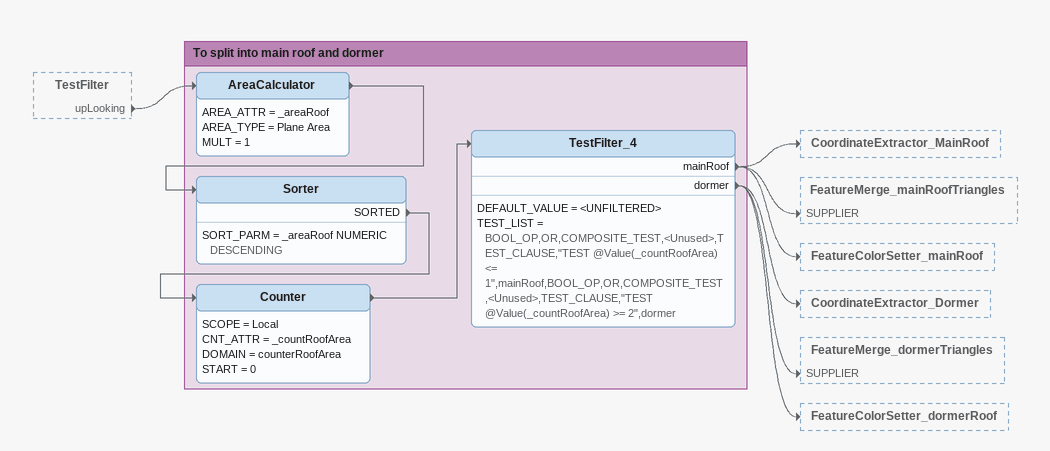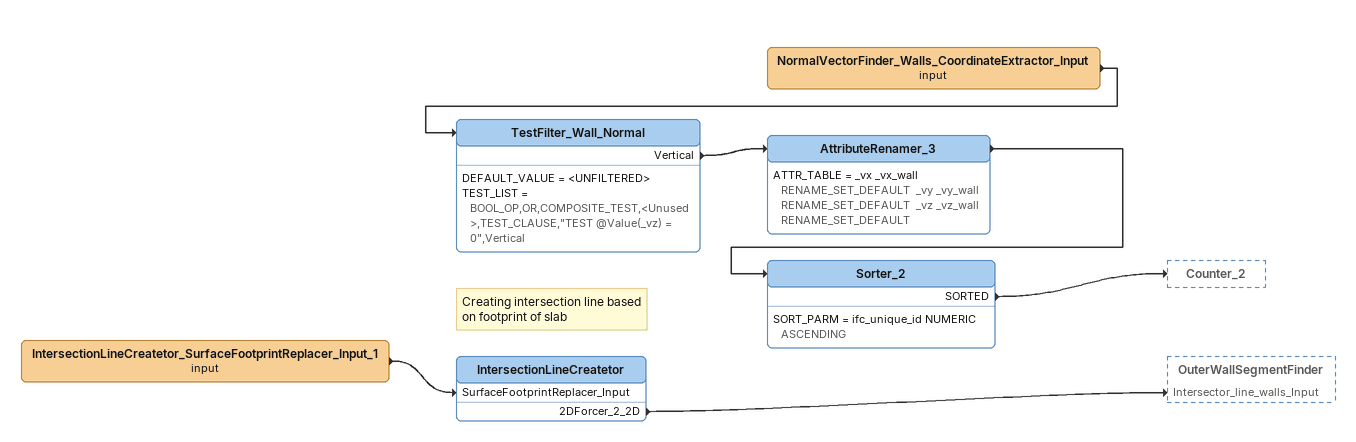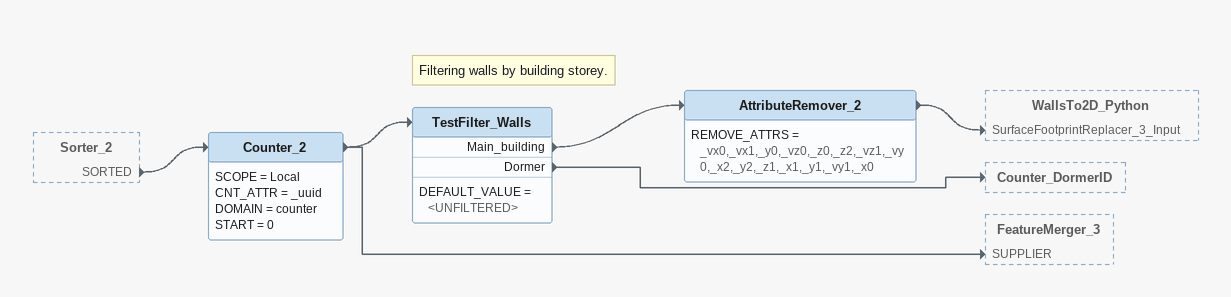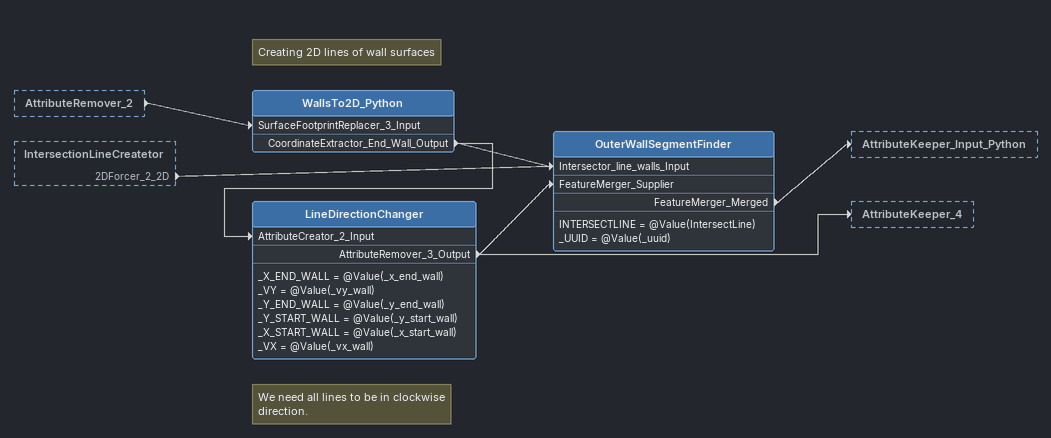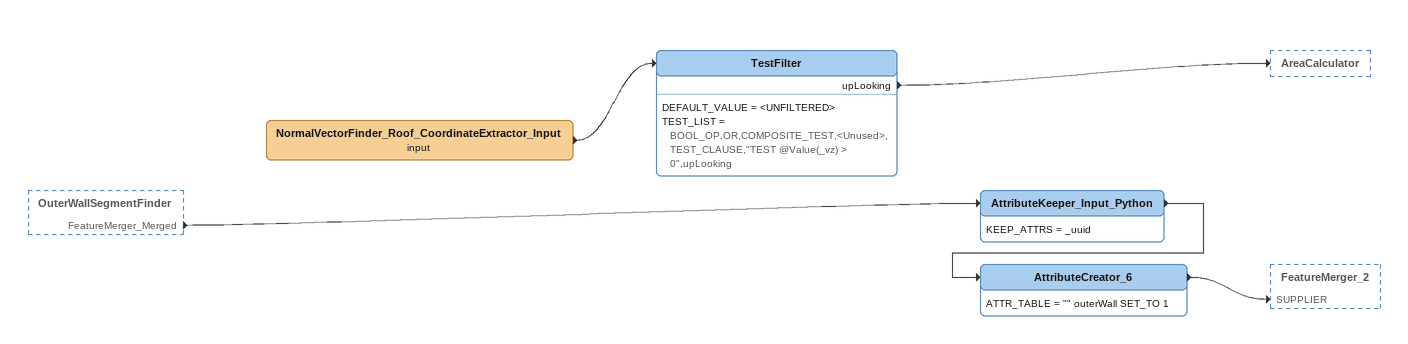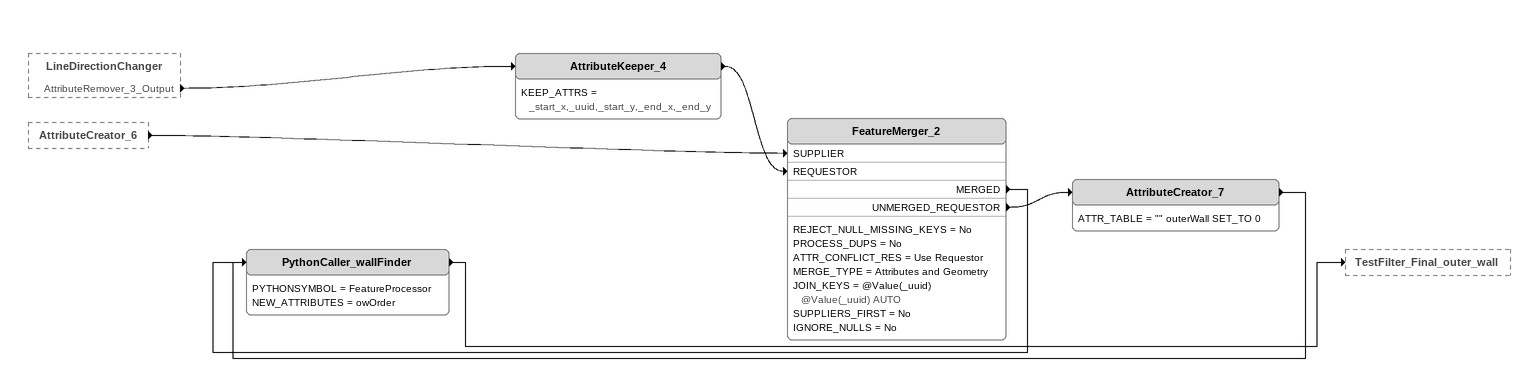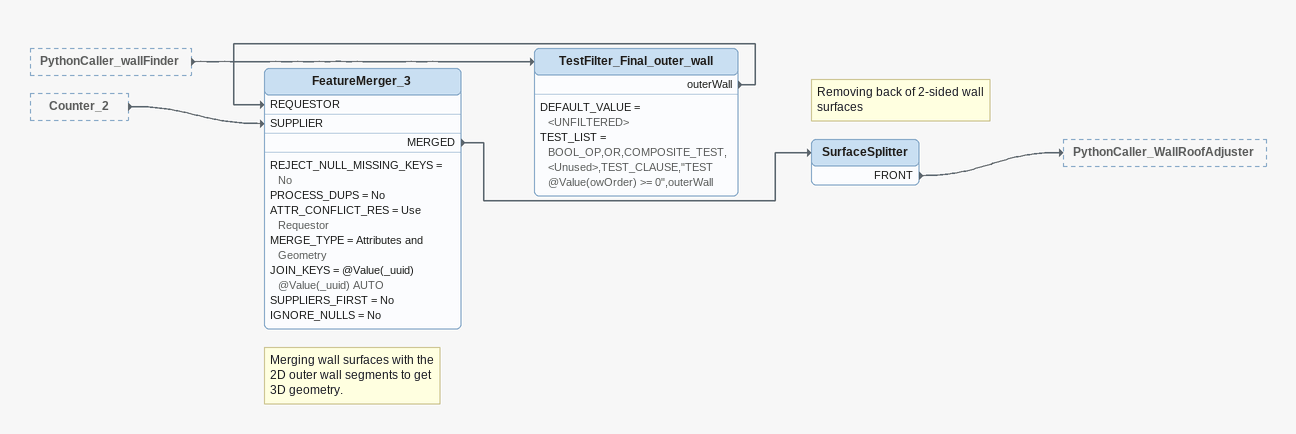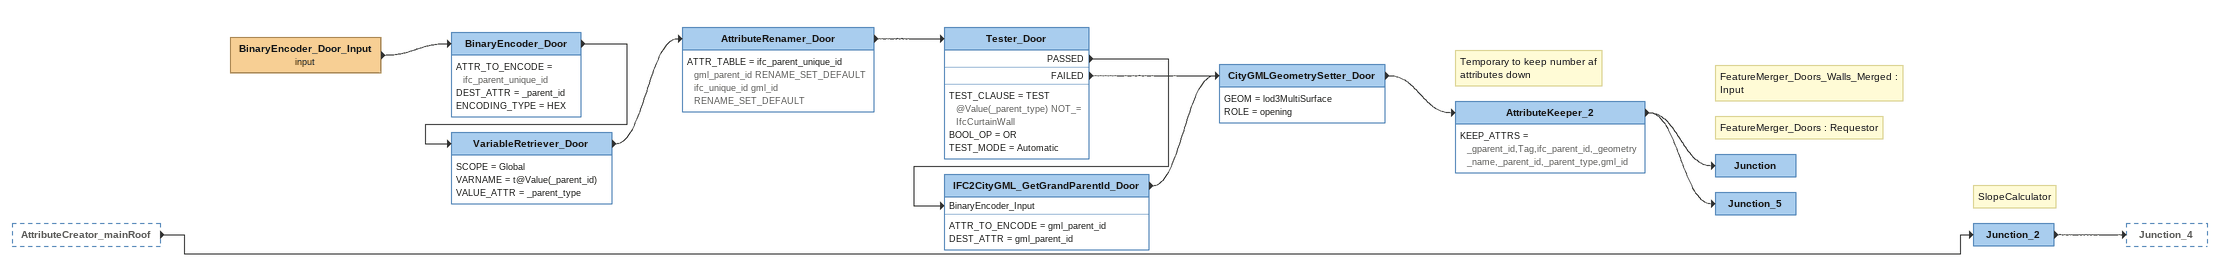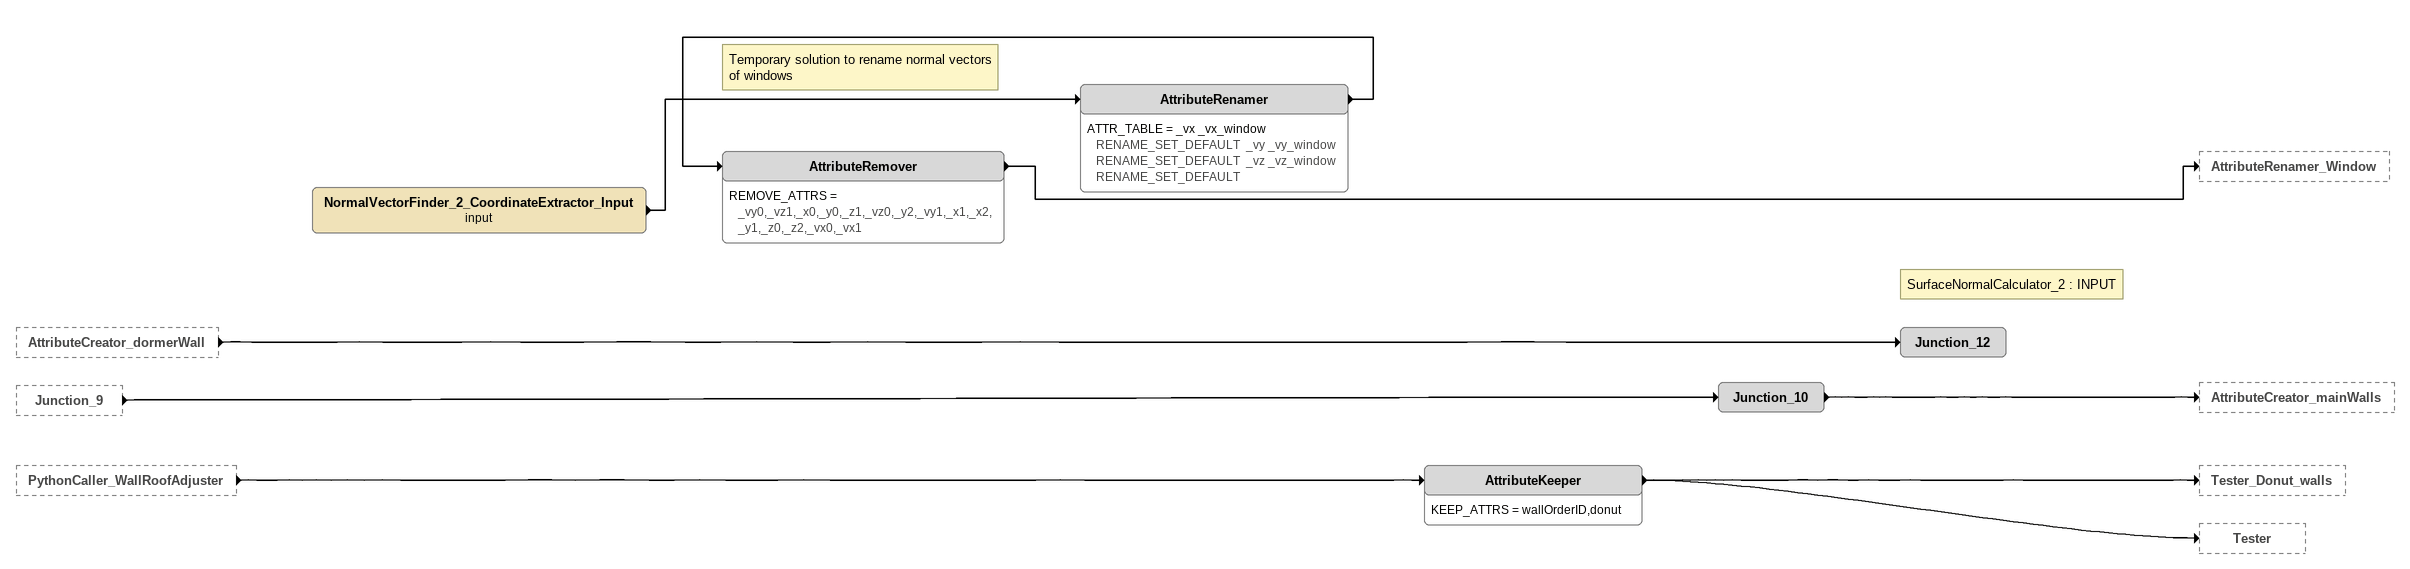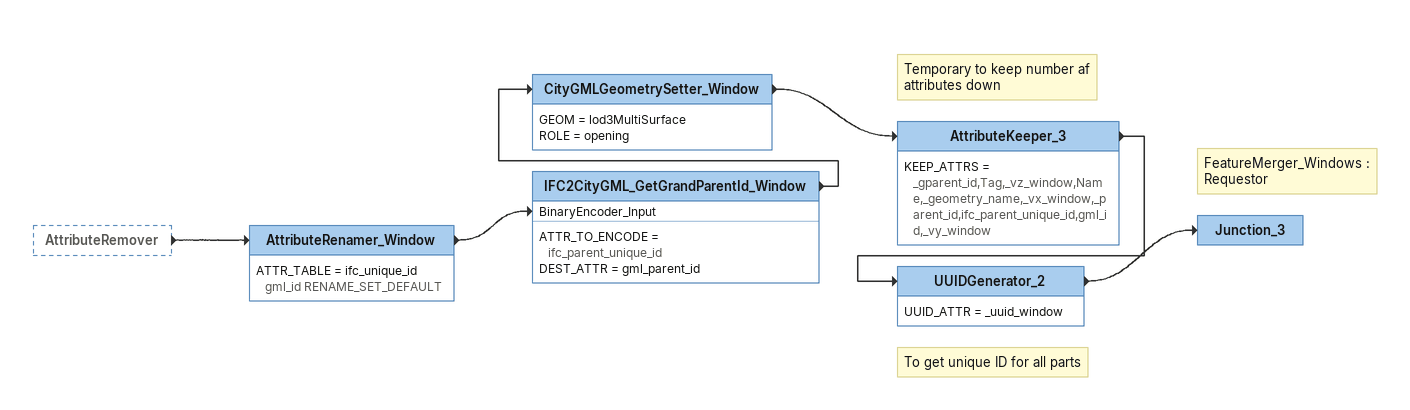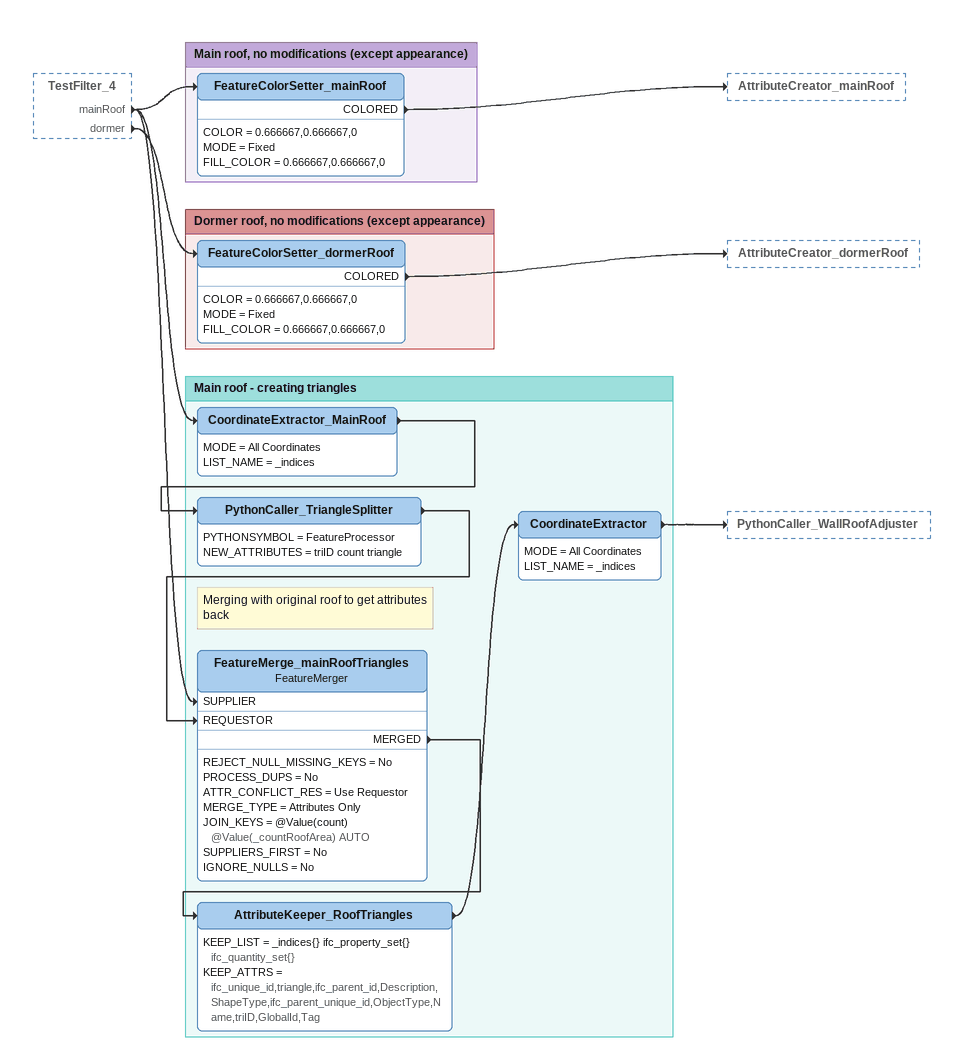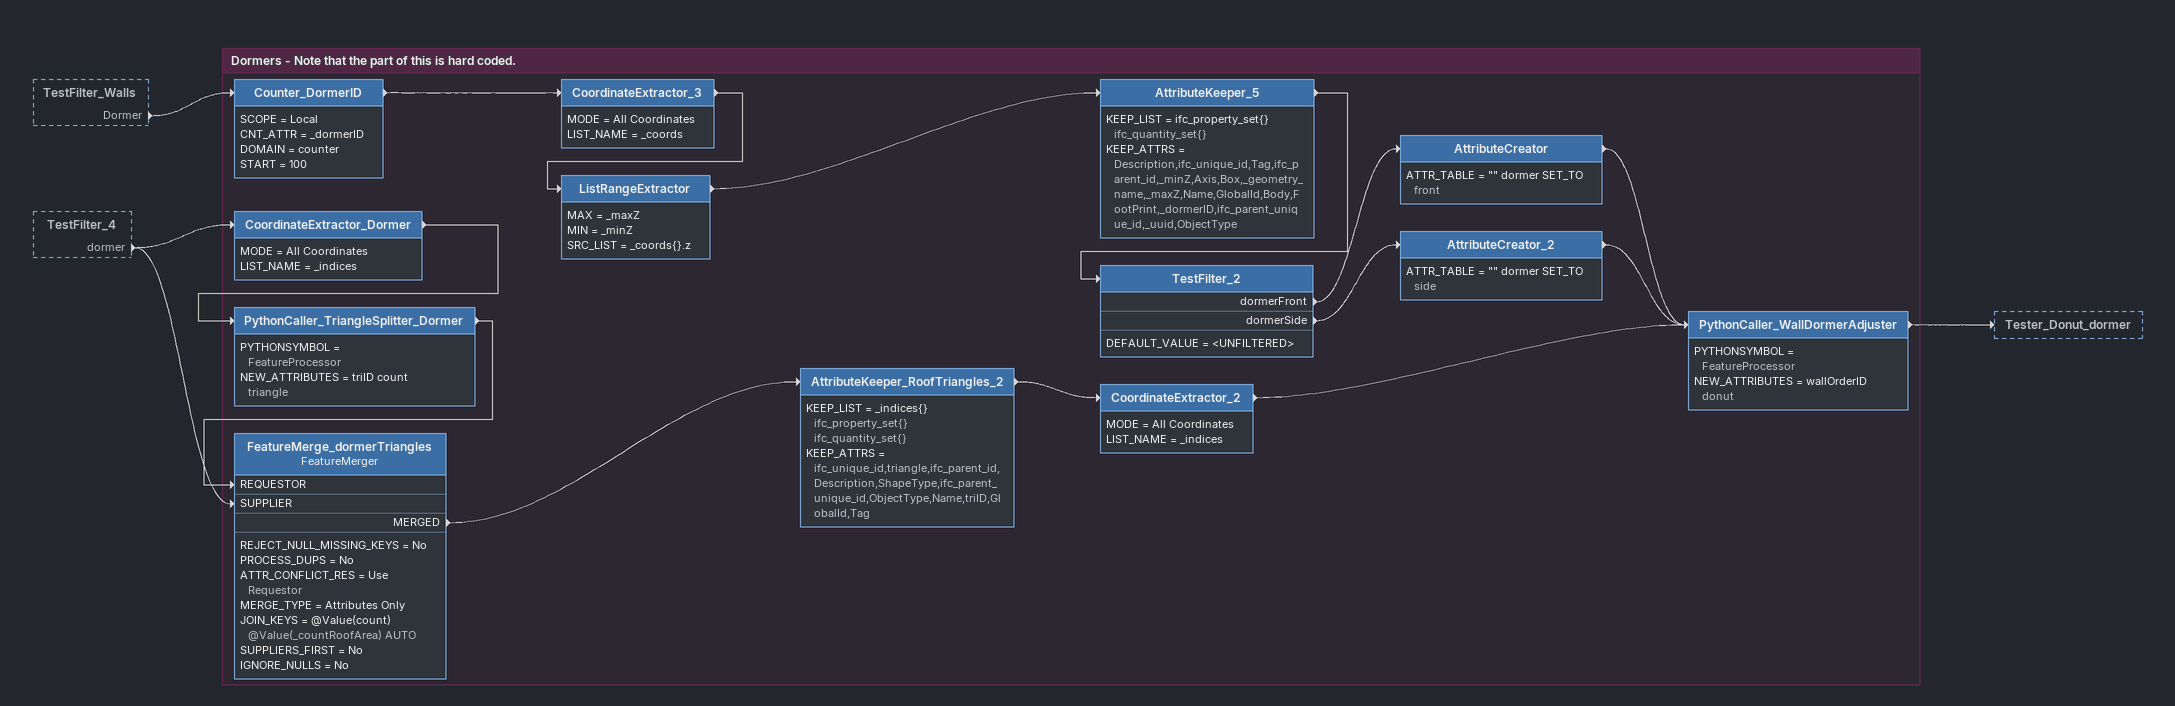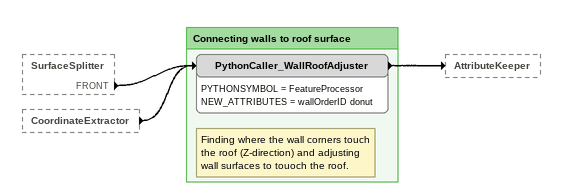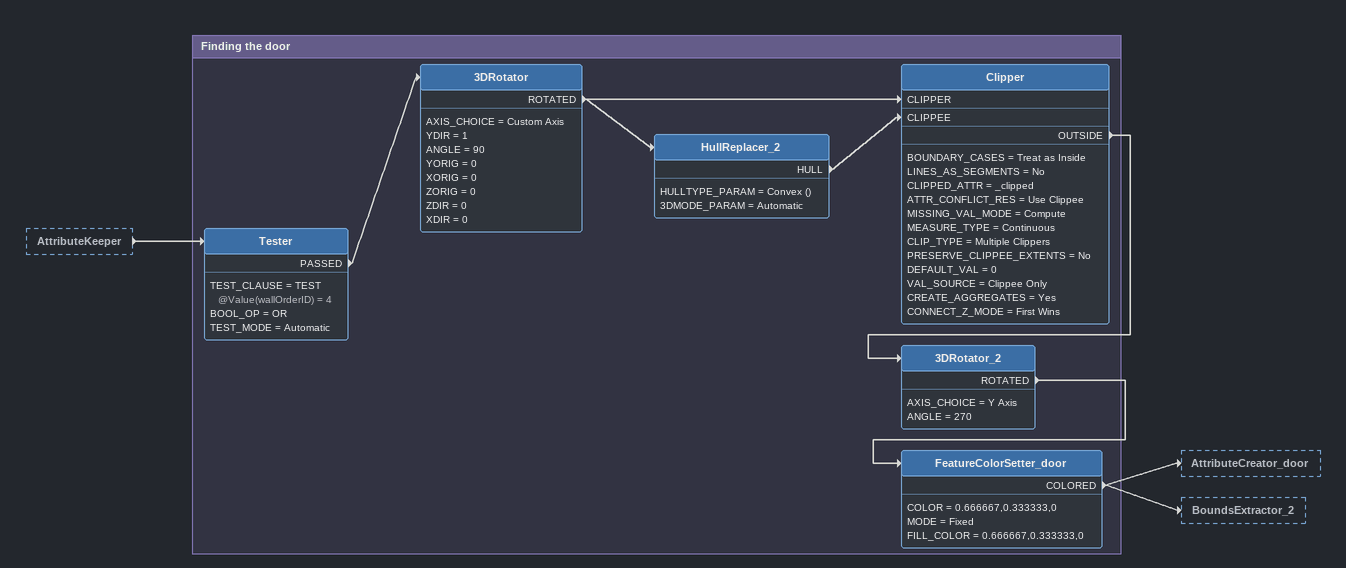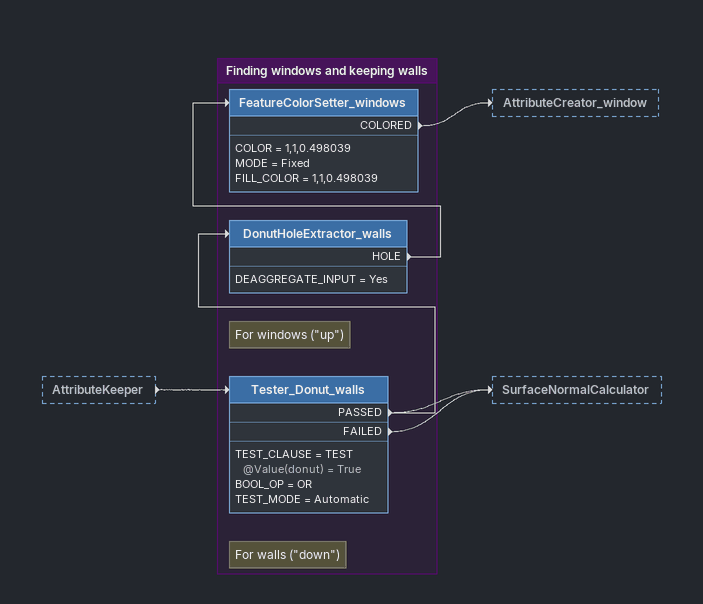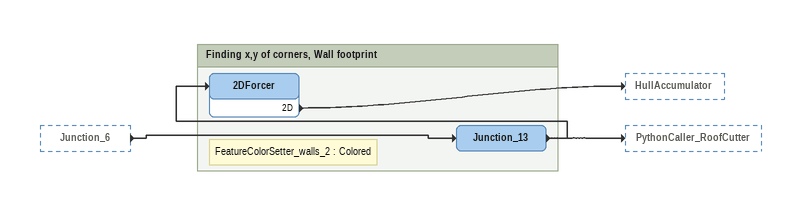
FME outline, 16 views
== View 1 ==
TestFilter [outside]
    upLooking -> AreaCalculator

Bookmark: To split into main roof and dormer
AreaCalculator
    AREA_ATTR = _areaRoof
    AREA_TYPE = Plane Area
    MULT = 1
    -> Sorter
Sorter
    SORT_PARM = _areaRoof NUMERIC DESCENDING
    SORTED -> Counter
Counter
    SCOPE = Local
    CNT_ATTR = _countRoofArea
    DOMAIN = counterRoofArea
    START = 0
    -> TestFilter_4
TestFilter_4
    DEFAULT_VALUE = <UNFILTERED>
    TEST_LIST = BOOL_OP,OR,COMPOSITE_TEST,<Unused>,TEST_CLAUSE,"TEST @Value(_countRoofArea) <= 1",mainRoof,BOOL_OP,OR,COMPOSITE_TEST,<Unused>,TEST_CLAUSE,"TEST @Value(_countRoofArea) >= 2",dormer
    mainRoof -> CoordinateExtractor_MainRoof
    mainRoof -> FeatureMerge_mainRoofTriangles [SUPPLIER]
    mainRoof -> FeatureColorSetter_mainRoof
    dormer -> CoordinateExtractor_Dormer
    dormer -> FeatureMerge_dormerTriangles [SUPPLIER]
    dormer -> FeatureColorSetter_dormerRoof

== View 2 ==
IntersectionLineCreatetor_SurfaceFootprintReplacer_Input_1 (input)
    -> IntersectionLineCreatetor [SurfaceFootprintReplacer_Input]
Note: Creating intersection line based / on footprint of slab
IntersectionLineCreatetor
    2DForcer_2_2D -> OuterWallSegmentFinder [Intersector_line_walls_Input]
NormalVectorFinder_Walls_CoordinateExtractor_Input (input)
    -> TestFilter_Wall_Normal
TestFilter_Wall_Normal
    DEFAULT_VALUE = <UNFILTERED>
    TEST_LIST = BOOL_OP,OR,COMPOSITE_TEST,<Unused>,TEST_CLAUSE,"TEST @Value(_vz) = 0",Vertical
    Vertical -> AttributeRenamer_3
AttributeRenamer_3
    ATTR_TABLE = _vx _vx_wall RENAME_SET_DEFAULT  _vy _vy_wall RENAME_SET_DEFAULT  _vz _vz_wall RENAME_SET_DEFAULT
    -> Sorter_2
Sorter_2
    SORT_PARM = ifc_unique_id NUMERIC ASCENDING
    SORTED -> Counter_2

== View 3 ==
Sorter_2 [outside]
    SORTED -> Counter_2
Counter_2
    SCOPE = Local
    CNT_ATTR = _uuid
    DOMAIN = counter
    START = 0
    -> TestFilter_Walls
    -> FeatureMerger_3 [SUPPLIER]
Note: Filtering walls by building storey.
TestFilter_Walls
    DEFAULT_VALUE = <UNFILTERED>
    Main_building -> AttributeRemover_2
    Dormer -> Counter_DormerID
AttributeRemover_2
    REMOVE_ATTRS = _vx0,_vx1,_y0,_vz0,_z0,_z2,_vz1,_vy0,_x2,_y2,_z1,_x1,_y1,_vy1,_x0
    -> WallsTo2D_Python [SurfaceFootprintReplacer_3_Input]

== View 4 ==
AttributeRemover_2 [outside]
    -> WallsTo2D_Python [SurfaceFootprintReplacer_3_Input]
IntersectionLineCreatetor [outside]
    2DForcer_2_2D -> OuterWallSegmentFinder [Intersector_line_walls_Input]
Note: Creating 2D lines of wall surfaces
WallsTo2D_Python
    CoordinateExtractor_End_Wall_Output -> LineDirectionChanger [AttributeCreator_2_Input]
    CoordinateExtractor_End_Wall_Output -> OuterWallSegmentFinder [Intersector_line_walls_Input]
Note: We need all lines to be in clockwise / direction.
LineDirectionChanger
    _X_END_WALL = @Value(_x_end_wall)
    _VY = @Value(_vy_wall)
    _Y_END_WALL = @Value(_y_end_wall)
    _Y_START_WALL = @Value(_y_start_wall)
    _X_START_WALL = @Value(_x_start_wall)
    _VX = @Value(_vx_wall)
    AttributeRemover_3_Output -> AttributeKeeper_4
    AttributeRemover_3_Output -> OuterWallSegmentFinder [FeatureMerger_Supplier]
OuterWallSegmentFinder
    INTERSECTLINE = @Value(IntersectLine)
    _UUID = @Value(_uuid)
    FeatureMerger_Merged -> AttributeKeeper_Input_Python

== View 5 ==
OuterWallSegmentFinder [outside]
    FeatureMerger_Merged -> AttributeKeeper_Input_Python
NormalVectorFinder_Roof_CoordinateExtractor_Input (input)
    -> TestFilter
TestFilter
    DEFAULT_VALUE = <UNFILTERED>
    TEST_LIST = BOOL_OP,OR,COMPOSITE_TEST,<Unused>,TEST_CLAUSE,"TEST @Value(_vz) > 0",upLooking
    upLooking -> AreaCalculator
AttributeKeeper_Input_Python
    KEEP_ATTRS = _uuid
    -> AttributeCreator_6
AttributeCreator_6
    ATTR_TABLE = "" outerWall SET_TO 1
    -> FeatureMerger_2 [SUPPLIER]

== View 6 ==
LineDirectionChanger [outside]
    AttributeRemover_3_Output -> AttributeKeeper_4
AttributeCreator_6 [outside]
    -> FeatureMerger_2 [SUPPLIER]
AttributeKeeper_4
    KEEP_ATTRS = _start_x,_uuid,_start_y,_end_x,_end_y
    -> FeatureMerger_2 [REQUESTOR]
FeatureMerger_2
    REJECT_NULL_MISSING_KEYS = No
    PROCESS_DUPS = No
    ATTR_CONFLICT_RES = Use Requestor
    MERGE_TYPE = Attributes and Geometry
    JOIN_KEYS = @Value(_uuid) @Value(_uuid) AUTO
    SUPPLIERS_FIRST = No
    IGNORE_NULLS = No
    MERGED -> PythonCaller_wallFinder
    UNMERGED_REQUESTOR -> AttributeCreator_7
AttributeCreator_7
    ATTR_TABLE = "" outerWall SET_TO 0
    -> PythonCaller_wallFinder
PythonCaller_wallFinder
    PYTHONSYMBOL = FeatureProcessor
    NEW_ATTRIBUTES = owOrder
    -> TestFilter_Final_outer_wall

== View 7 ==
PythonCaller_wallFinder [outside]
    -> TestFilter_Final_outer_wall
Counter_2 [outside]
    -> FeatureMerger_3 [SUPPLIER]
TestFilter_Final_outer_wall
    DEFAULT_VALUE = <UNFILTERED>
    TEST_LIST = BOOL_OP,OR,COMPOSITE_TEST,<Unused>,TEST_CLAUSE,"TEST @Value(owOrder) >= 0",outerWall
    outerWall -> FeatureMerger_3 [REQUESTOR]
Note: Merging wall surfaces with the / 2D outer wall segments to get / 3D geometry.
FeatureMerger_3
    REJECT_NULL_MISSING_KEYS = No
    PROCESS_DUPS = No
    ATTR_CONFLICT_RES = Use Requestor
    MERGE_TYPE = Attributes and Geometry
    JOIN_KEYS = @Value(_uuid) @Value(_uuid) AUTO
    SUPPLIERS_FIRST = No
    IGNORE_NULLS = No
    MERGED -> SurfaceSplitter
Note: Removing back of 2-sided wall surfaces
SurfaceSplitter
    FRONT -> PythonCaller_WallRoofAdjuster

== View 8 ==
AttributeCreator_mainRoof [outside]
    -> Junction_2
Note: SlopeCalculator
Junction_2
    -> Junction_4
BinaryEncoder_Door_Input (input)
    -> BinaryEncoder_Door
BinaryEncoder_Door
    ATTR_TO_ENCODE = ifc_parent_unique_id
    DEST_ATTR = _parent_id
    ENCODING_TYPE = HEX
    -> VariableRetriever_Door
VariableRetriever_Door
    SCOPE = Global
    VARNAME = t@Value(_parent_id)
    VALUE_ATTR = _parent_type
    -> AttributeRenamer_Door
AttributeRenamer_Door
    ATTR_TABLE = ifc_parent_unique_id gml_parent_id RENAME_SET_DEFAULT  ifc_unique_id gml_id RENAME_SET_DEFAULT
    -> Tester_Door
Tester_Door
    TEST_CLAUSE = TEST @Value(_parent_type) NOT_= IfcCurtainWall
    BOOL_OP = OR
    TEST_MODE = Automatic
    PASSED -> IFC2CityGML_GetGrandParentId_Door [BinaryEncoder_Input]
    FAILED -> CityGMLGeometrySetter_Door
IFC2CityGML_GetGrandParentId_Door
    ATTR_TO_ENCODE = gml_parent_id
    DEST_ATTR = gml_parent_id
    -> CityGMLGeometrySetter_Door
CityGMLGeometrySetter_Door
    GEOM = lod3MultiSurface
    ROLE = opening
    -> AttributeKeeper_2
Note: Temporary to keep number af attributes down
AttributeKeeper_2
    KEEP_ATTRS = _gparent_id,Tag,ifc_parent_id,_geometry_name,_parent_id,_parent_type,gml_id
    -> Junction
    -> Junction_5
Note: FeatureMerger_Doors_Walls_Merged : Input
Junction
Note: FeatureMerger_Doors : Requestor
Junction_5

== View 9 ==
AttributeCreator_dormerWall [outside]
    -> Junction_12
Junction_9 [outside]
    -> Junction_10
PythonCaller_WallRoofAdjuster [outside]
    -> AttributeKeeper
Note: SurfaceNormalCalculator_2 : INPUT
Junction_12
AttributeKeeper
    KEEP_ATTRS = wallOrderID,donut
    -> Tester_Donut_walls
    -> Tester
Junction_10
    -> AttributeCreator_mainWalls
NormalVectorFinder_2_CoordinateExtractor_Input (input)
    -> AttributeRenamer
Note: Temporary solution to rename normal vectors of windows
AttributeRenamer
    ATTR_TABLE = _vx _vx_window RENAME_SET_DEFAULT  _vy _vy_window RENAME_SET_DEFAULT  _vz _vz_window RENAME_SET_DEFAULT
    -> AttributeRemover
AttributeRemover
    REMOVE_ATTRS = _vy0,_vz1,_x0,_y0,_z1,_vz0,_y2,_vy1,_x1,_x2,_y1,_z0,_z2,_vx0,_vx1
    -> AttributeRenamer_Window

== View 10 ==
AttributeRemover [outside]
    -> AttributeRenamer_Window
AttributeRenamer_Window
    ATTR_TABLE = ifc_unique_id gml_id RENAME_SET_DEFAULT
    -> IFC2CityGML_GetGrandParentId_Window [BinaryEncoder_Input]
IFC2CityGML_GetGrandParentId_Window
    ATTR_TO_ENCODE = ifc_parent_unique_id
    DEST_ATTR = gml_parent_id
    -> CityGMLGeometrySetter_Window
CityGMLGeometrySetter_Window
    GEOM = lod3MultiSurface
    ROLE = opening
    -> AttributeKeeper_3
Note: Temporary to keep number af attributes down
AttributeKeeper_3
    KEEP_ATTRS = _gparent_id,Tag,_vz_window,Name,_geometry_name,_vx_window,_parent_id,ifc_parent_unique_id,gml_id,_vy_window
    -> UUIDGenerator_2
Note: To get unique ID for all parts
UUIDGenerator_2
    UUID_ATTR = _uuid_window
    -> Junction_3
Note: FeatureMerger_Windows : Requestor
Junction_3

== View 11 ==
TestFilter_4 [outside]
    mainRoof -> CoordinateExtractor_MainRoof
    mainRoof -> FeatureMerge_mainRoofTriangles [SUPPLIER]
    mainRoof -> FeatureColorSetter_mainRoof
    dormer -> FeatureColorSetter_dormerRoof

Bookmark: Main roof, no modifications (except appearance)
FeatureColorSetter_mainRoof
    COLOR = 0.666667,0.666667,0
    MODE = Fixed
    FILL_COLOR = 0.666667,0.666667,0
    COLORED -> AttributeCreator_mainRoof

Bookmark: Dormer roof, no modifications (except appearance)
FeatureColorSetter_dormerRoof
    COLOR = 0.666667,0.666667,0
    MODE = Fixed
    FILL_COLOR = 0.666667,0.666667,0
    COLORED -> AttributeCreator_dormerRoof

Bookmark: Main roof - creating triangles
CoordinateExtractor_MainRoof
    MODE = All Coordinates
    LIST_NAME = _indices
    -> PythonCaller_TriangleSplitter
PythonCaller_TriangleSplitter
    PYTHONSYMBOL = FeatureProcessor
    NEW_ATTRIBUTES = triID count triangle
    -> FeatureMerge_mainRoofTriangles [REQUESTOR]
Note: Merging with original roof to get attributes back
FeatureMerge_mainRoofTriangles: FeatureMerger
    REJECT_NULL_MISSING_KEYS = No
    PROCESS_DUPS = No
    ATTR_CONFLICT_RES = Use Requestor
    MERGE_TYPE = Attributes Only
    JOIN_KEYS = @Value(count) @Value(_countRoofArea) AUTO
    SUPPLIERS_FIRST = No
    IGNORE_NULLS = No
    MERGED -> AttributeKeeper_RoofTriangles
AttributeKeeper_RoofTriangles
    KEEP_LIST = _indices{} ifc_property_set{} ifc_quantity_set{}
    KEEP_ATTRS = ifc_unique_id,triangle,ifc_parent_id,Description,ShapeType,ifc_parent_unique_id,ObjectType,Name,triID,GlobalId,Tag
    -> CoordinateExtractor
CoordinateExtractor
    MODE = All Coordinates
    LIST_NAME = _indices
    -> PythonCaller_WallRoofAdjuster

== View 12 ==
TestFilter_Walls [outside]
    Dormer -> Counter_DormerID
TestFilter_4 [outside]
    dormer -> CoordinateExtractor_Dormer
    dormer -> FeatureMerge_dormerTriangles [SUPPLIER]

Bookmark: Dormers - Note that the part of this is hard coded.
CoordinateExtractor_Dormer
    MODE = All Coordinates
    LIST_NAME = _indices
    -> PythonCaller_TriangleSplitter_Dormer
PythonCaller_TriangleSplitter_Dormer
    PYTHONSYMBOL = FeatureProcessor
    NEW_ATTRIBUTES = triID count triangle
    -> FeatureMerge_dormerTriangles [REQUESTOR]
FeatureMerge_dormerTriangles: FeatureMerger
    REJECT_NULL_MISSING_KEYS = No
    PROCESS_DUPS = No
    ATTR_CONFLICT_RES = Use Requestor
    MERGE_TYPE = Attributes Only
    JOIN_KEYS = @Value(count) @Value(_countRoofArea) AUTO
    SUPPLIERS_FIRST = No
    IGNORE_NULLS = No
    MERGED -> AttributeKeeper_RoofTriangles_2
AttributeKeeper_RoofTriangles_2
    KEEP_LIST = _indices{} ifc_property_set{} ifc_quantity_set{}
    KEEP_ATTRS = ifc_unique_id,triangle,ifc_parent_id,Description,ShapeType,ifc_parent_unique_id,ObjectType,Name,triID,GlobalId,Tag
    -> CoordinateExtractor_2
CoordinateExtractor_2
    MODE = All Coordinates
    LIST_NAME = _indices
    -> PythonCaller_WallDormerAdjuster
Counter_DormerID
    SCOPE = Local
    CNT_ATTR = _dormerID
    DOMAIN = counter
    START = 100
    -> CoordinateExtractor_3
CoordinateExtractor_3
    MODE = All Coordinates
    LIST_NAME = _coords
    -> ListRangeExtractor
ListRangeExtractor
    MAX = _maxZ
    MIN = _minZ
    SRC_LIST = _coords{}.z
    -> AttributeKeeper_5
AttributeKeeper_5
    KEEP_LIST = ifc_property_set{} ifc_quantity_set{}
    KEEP_ATTRS = Description,ifc_unique_id,Tag,ifc_parent_id,_minZ,Axis,Box,_geometry_name,_maxZ,Name,GlobalId,Body,FootPrint,_dormerID,ifc_parent_unique_id,_uuid,ObjectType
    -> TestFilter_2
TestFilter_2
    DEFAULT_VALUE = <UNFILTERED>
    dormerFront -> AttributeCreator
    dormerSide -> AttributeCreator_2
AttributeCreator
    ATTR_TABLE = "" dormer SET_TO front
    -> PythonCaller_WallDormerAdjuster
AttributeCreator_2
    ATTR_TABLE = "" dormer SET_TO side
    -> PythonCaller_WallDormerAdjuster
PythonCaller_WallDormerAdjuster
    PYTHONSYMBOL = FeatureProcessor
    NEW_ATTRIBUTES = wallOrderID donut
    -> Tester_Donut_dormer

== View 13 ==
SurfaceSplitter [outside]
    FRONT -> PythonCaller_WallRoofAdjuster
CoordinateExtractor [outside]
    -> PythonCaller_WallRoofAdjuster

Bookmark: Connecting walls to roof surface
Note: Finding where the wall corners touch / the roof (Z-direction) and adjusting / wall surfaces to touoch the roof.
PythonCaller_WallRoofAdjuster
    PYTHONSYMBOL = FeatureProcessor
    NEW_ATTRIBUTES = wallOrderID donut
    -> AttributeKeeper

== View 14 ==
AttributeKeeper [outside]
    -> Tester

Bookmark: Finding the door
Tester
    TEST_CLAUSE = TEST @Value(wallOrderID) = 4
    BOOL_OP = OR
    TEST_MODE = Automatic
    PASSED -> 3DRotator
3DRotator
    AXIS_CHOICE = Custom Axis
    YDIR = 1
    ANGLE = 90
    YORIG = 0
    XORIG = 0
    ZORIG = 0
    ZDIR = 0
    XDIR = 0
    ROTATED -> HullReplacer_2
    ROTATED -> Clipper [CLIPPER]
HullReplacer_2
    HULLTYPE_PARAM = Convex ()
    3DMODE_PARAM = Automatic
    HULL -> Clipper [CLIPPEE]
Clipper
    BOUNDARY_CASES = Treat as Inside
    LINES_AS_SEGMENTS = No
    CLIPPED_ATTR = _clipped
    ATTR_CONFLICT_RES = Use Clippee
    MISSING_VAL_MODE = Compute
    MEASURE_TYPE = Continuous
    CLIP_TYPE = Multiple Clippers
    PRESERVE_CLIPPEE_EXTENTS = No
    DEFAULT_VAL = 0
    VAL_SOURCE = Clippee Only
    CREATE_AGGREGATES = Yes
    CONNECT_Z_MODE = First Wins
    OUTSIDE -> 3DRotator_2
3DRotator_2
    AXIS_CHOICE = Y Axis
    ANGLE = 270
    ROTATED -> FeatureColorSetter_door
FeatureColorSetter_door
    COLOR = 0.666667,0.333333,0
    MODE = Fixed
    FILL_COLOR = 0.666667,0.333333,0
    COLORED -> AttributeCreator_door
    COLORED -> BoundsExtractor_2

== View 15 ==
AttributeKeeper [outside]
    -> Tester_Donut_walls

Bookmark: Finding windows and keeping walls
Note: For windows ("up")
Note: For walls ("down")
Tester_Donut_walls
    TEST_CLAUSE = TEST @Value(donut) = True
    BOOL_OP = OR
    TEST_MODE = Automatic
    PASSED -> DonutHoleExtractor_walls
    PASSED -> SurfaceNormalCalculator
    FAILED -> SurfaceNormalCalculator
DonutHoleExtractor_walls
    DEAGGREGATE_INPUT = Yes
    HOLE -> FeatureColorSetter_windows
FeatureColorSetter_windows
    COLOR = 1,1,0.498039
    MODE = Fixed
    FILL_COLOR = 1,1,0.498039
    COLORED -> AttributeCreator_window

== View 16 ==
Junction_6 [outside]
    -> Junction_13

Bookmark: Finding x,y of corners, Wall footprint
Note: FeatureColorSetter_walls_2 : Colored
Junction_13
    -> 2DForcer
    -> PythonCaller_RoofCutter
2DForcer
    2D -> HullAccumulator
